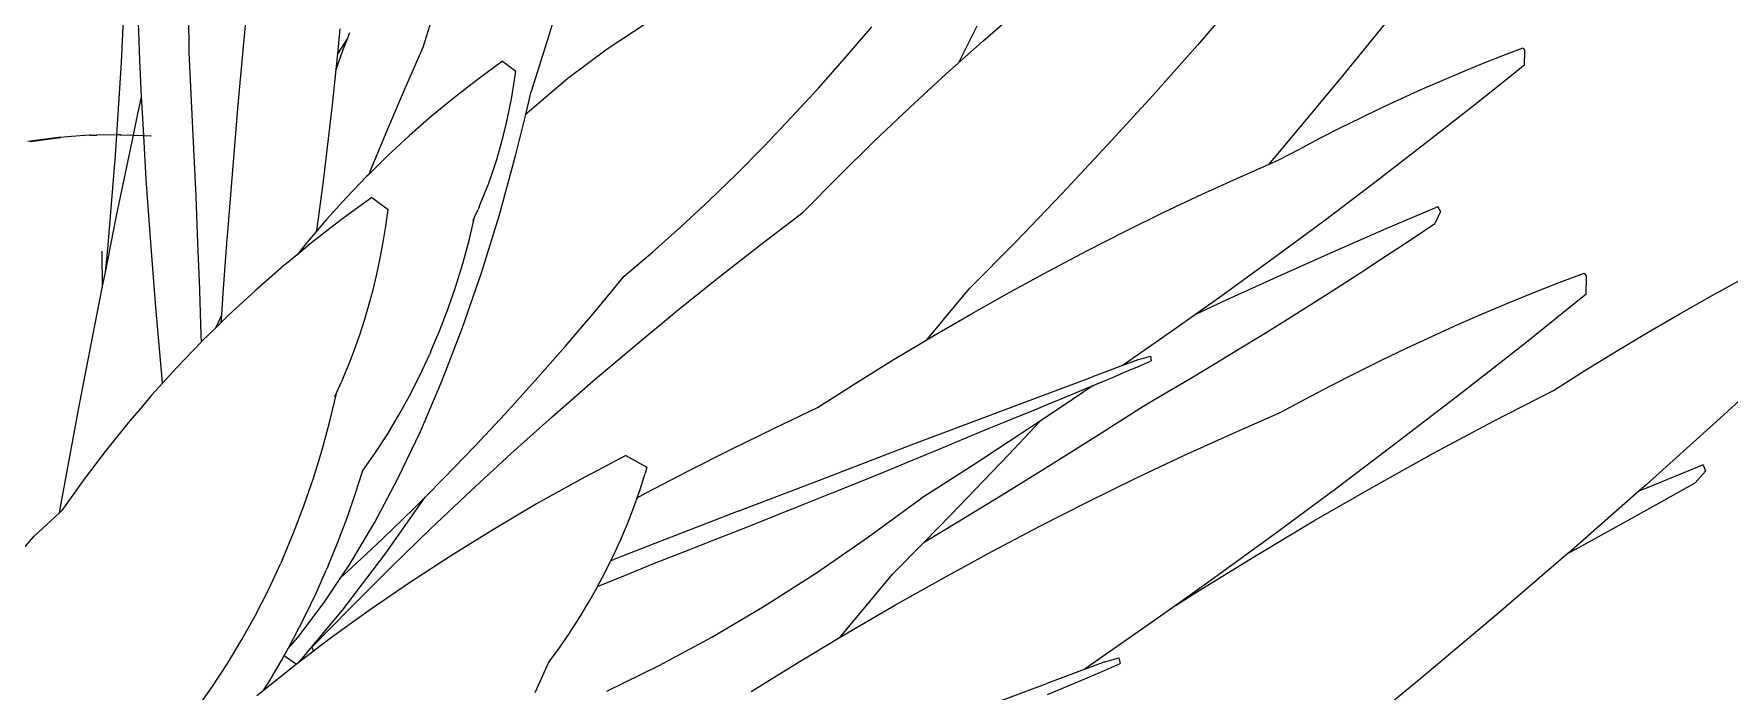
# Model space of a CAD drawing. Header units: metres. Extents: x 244.4 to 340.3, y -4.1 to 64.3.
# Drawn here: x 246.2028 to 246.6752, y 7.5873 to 7.7703 of the extents above; entities that cross this region are included whole.
import ezdxf

# ---------------------------------------------------------------- set-up
doc = ezdxf.new("R2010")
doc.units = ezdxf.units.M
doc.layers.add('Edges', color=7, linetype='Continuous')

# ---------------------------------------------------------------- blocks, each defined once
blk = doc.blocks.new('Novo+Sobrado2m fr')
for p, q in [((-9.36095, -1.45495), (-9.35977, -1.42953)), ((-9.32696, -1.45047), (-9.3253, -1.43316)), ((-9.23717, -1.43149), (-9.24192, -1.44735)), ((-9.35585, -1.45421), (-9.35642, -1.43856)), ((-9.27688, -1.45064), (-9.2732, -1.43879)), ((-9.12098, -1.44898), (-9.1107, -1.4401)), ((-9.00574, -1.44014), (-9.02073, -1.45862)), ((-9.34213, -1.452), (-9.34223, -1.44152)), ((-9.2256, -1.45107), (-9.21448, -1.44381)), ((-9.15931, -1.45361), (-9.15191, -1.44493)), ((-9.12261, -1.44481), (-9.12771, -1.45498)), ((-9.0559, -1.44408), (-9.06114, -1.45008)), ((-9.30071, -1.45251), (-9.3, -1.44552)), ((-9.30071, -1.45251), (-9.29801, -1.44829)), ((-9.29915, -1.45131), (-9.29801, -1.44829)), ((-9.29801, -1.44829), (-9.29735, -1.44655)), ((-9.24192, -1.44735), (-9.24677, -1.46302)), ((-9.12771, -1.45498), (-9.12098, -1.44898)), ((-9.06114, -1.45008), (-9.07363, -1.46408)), ((-9.35535, -1.46447), (-9.35585, -1.45421)), ((-9.34143, -1.46555), (-9.34213, -1.452)), ((-9.32852, -1.46772), (-9.32696, -1.45047)), ((-9.30115, -1.45684), (-9.29915, -1.45131)), ((-9.30115, -1.45684), (-9.30071, -1.45251)), ((-9.28186, -1.4619), (-9.27688, -1.45064)), ((-9.2548, -1.45456), (-9.26156, -1.45951)), ((-9.2548, -1.45456), (-9.25111, -1.45728)), ((-9.23655, -1.45927), (-9.2256, -1.45107)), ((-9.16678, -1.46206), (-9.15931, -1.45361)), ((-8.9817, -1.4552), (-8.97607, -1.45299)), ((-8.97607, -1.45299), (-8.97045, -1.45086)), ((-8.97045, -1.45086), (-8.96992, -1.45164)), ((-8.97002, -1.45561), (-8.96992, -1.45164)), ((-9.36226, -1.47504), (-9.36095, -1.45495)), ((-9.30214, -1.46667), (-9.30115, -1.45684)), ((-9.26156, -1.45951), (-9.26815, -1.46462)), ((-9.25163, -1.46096), (-9.25111, -1.45728)), ((-9.24731, -1.4684), (-9.23655, -1.45927)), ((-9.14129, -1.4674), (-9.13118, -1.45808)), ((-9.13118, -1.45808), (-9.12771, -1.45498)), ((-9.02073, -1.45862), (-9.03587, -1.47686)), ((-8.99299, -1.45989), (-8.98734, -1.4575)), ((-8.98734, -1.4575), (-8.9817, -1.4552)), ((-8.97002, -1.45561), (-8.98388, -1.46669)), ((-9.28677, -1.47336), (-9.28186, -1.4619)), ((-9.25223, -1.46459), (-9.25163, -1.46096)), ((-9.24833, -1.46937), (-9.24677, -1.46302)), ((-9.17432, -1.47027), (-9.16678, -1.46206)), ((-9.07363, -1.46408), (-9.08624, -1.47787)), ((-9.00432, -1.46492), (-8.99865, -1.46236)), ((-8.99865, -1.46236), (-8.99299, -1.45989)), ((-9.35675, -1.47093), (-9.35535, -1.46447)), ((-9.35506, -1.47052), (-9.35535, -1.46447)), ((-9.34078, -1.47894), (-9.34143, -1.46555)), ((-9.32998, -1.48491), (-9.32852, -1.46772)), ((-9.30468, -1.48799), (-9.30214, -1.46667)), ((-9.26815, -1.46462), (-9.27455, -1.46989)), ((-9.25367, -1.47169), (-9.25291, -1.46816)), ((-9.25291, -1.46816), (-9.25223, -1.46459)), ((-9.24833, -1.46937), (-9.24731, -1.4684)), ((-9.1513, -1.47693), (-9.14129, -1.4674)), ((-9.01568, -1.4703), (-9.00999, -1.46756)), ((-9.00999, -1.46756), (-9.00432, -1.46492)), ((-8.98388, -1.46669), (-8.99778, -1.4776)), ((-9.35763, -1.47514), (-9.35675, -1.47093)), ((-9.35478, -1.47524), (-9.35506, -1.47052)), ((-9.2916, -1.48501), (-9.28677, -1.47336)), ((-9.27455, -1.46989), (-9.28078, -1.47532)), ((-9.2545, -1.47516), (-9.25367, -1.47169)), ((-9.25105, -1.48049), (-9.24833, -1.46937)), ((-9.18193, -1.47824), (-9.17432, -1.47027)), ((-9.02706, -1.47601), (-9.02136, -1.47311)), ((-9.02136, -1.47311), (-9.01568, -1.4703)), ((-9.37854, -1.4758), (-9.3871, -1.47687)), ((-9.38633, -1.47687), (-9.37799, -1.4758)), ((-9.37799, -1.4758), (-9.37854, -1.4758)), ((-9.37488, -1.47554), (-9.37799, -1.4758)), ((-9.36994, -1.47519), (-9.37488, -1.47554)), ((-9.36958, -1.47519), (-9.36994, -1.47519)), ((-9.36958, -1.47519), (-9.36779, -1.47514)), ((-9.36226, -1.47504), (-9.36779, -1.47514)), ((-9.36263, -1.48075), (-9.36226, -1.47504)), ((-9.36232, -1.49762), (-9.35763, -1.47514)), ((-9.3613, -1.47502), (-9.36226, -1.47504)), ((-9.3613, -1.47502), (-9.36124, -1.47502)), ((-9.36113, -1.47502), (-9.36124, -1.47502)), ((-9.36113, -1.47502), (-9.35763, -1.47514)), ((-9.35763, -1.47514), (-9.35478, -1.47524)), ((-9.35405, -1.48747), (-9.35478, -1.47524)), ((-9.35478, -1.47524), (-9.35269, -1.47531)), ((-9.28078, -1.47532), (-9.28682, -1.48092)), ((-9.25542, -1.47858), (-9.2545, -1.47516)), ((-9.1896, -1.48597), (-9.18193, -1.47824)), ((-9.16121, -1.48667), (-9.1513, -1.47693)), ((-9.08624, -1.47787), (-9.09896, -1.49145)), ((-9.03587, -1.47686), (-9.04138, -1.48334)), ((-9.03275, -1.479), (-9.02706, -1.47601)), ((-8.99778, -1.4776), (-9.01171, -1.48832)), ((-9.36481, -1.50688), (-9.36263, -1.48075)), ((-9.34019, -1.49217), (-9.34078, -1.47894)), ((-9.28682, -1.48092), (-9.29199, -1.48598)), ((-9.25749, -1.48525), (-9.25641, -1.48194)), ((-9.25641, -1.48194), (-9.25542, -1.47858)), ((-9.25568, -1.49732), (-9.25105, -1.48049)), ((-9.04138, -1.48334), (-9.03845, -1.48206)), ((-9.03845, -1.48206), (-9.03275, -1.479)), ((-9.35283, -1.50501), (-9.35405, -1.48747)), ((-9.33134, -1.50205), (-9.32998, -1.48491)), ((-9.29268, -1.48667), (-9.29836, -1.49257)), ((-9.29199, -1.48598), (-9.29268, -1.48667)), ((-9.29199, -1.48598), (-9.2916, -1.48501)), ((-9.25864, -1.48851), (-9.25749, -1.48525)), ((-9.19732, -1.49346), (-9.1896, -1.48597)), ((-9.17101, -1.49662), (-9.16121, -1.48667)), ((-9.0598, -1.49156), (-9.04912, -1.48671)), ((-9.04912, -1.48671), (-9.04138, -1.48334)), ((-9.33965, -1.50523), (-9.34019, -1.49217)), ((-9.30655, -1.5018), (-9.30468, -1.48799)), ((-9.29836, -1.49257), (-9.30386, -1.49864)), ((-9.29124, -1.49247), (-9.29968, -1.49864)), ((-9.29124, -1.49247), (-9.28662, -1.49586)), ((-9.26117, -1.49485), (-9.25987, -1.49171)), ((-9.25987, -1.49171), (-9.25864, -1.48851)), ((-9.09896, -1.49145), (-9.1118, -1.50482)), ((-9.0705, -1.49662), (-9.0598, -1.49156)), ((-9.01171, -1.48832), (-9.02568, -1.49887)), ((-9.28727, -1.50045), (-9.28662, -1.49586)), ((-9.26257, -1.49801), (-9.26162, -1.49589)), ((-9.26117, -1.49485), (-9.26162, -1.49589)), ((-9.20511, -1.5007), (-9.19732, -1.49346)), ((-9.18286, -1.5056), (-9.17101, -1.49662)), ((-9.08122, -1.50187), (-9.0705, -1.49662)), ((-8.99414, -1.49508), (-9.00864, -1.50126)), ((-8.99347, -1.49637), (-8.99503, -1.49976)), ((-8.99414, -1.49508), (-8.99347, -1.49637)), ((-9.36546, -1.5133), (-9.36232, -1.49762)), ((-9.30655, -1.5018), (-9.30917, -1.50486)), ((-9.29968, -1.49864), (-9.3079, -1.50502)), ((-9.30386, -1.49864), (-9.30655, -1.5018)), ((-9.28802, -1.50498), (-9.28727, -1.50045)), ((-9.26412, -1.50449), (-9.26257, -1.49801)), ((-9.263, -1.49897), (-9.26257, -1.49801)), ((-9.26067, -1.51349), (-9.25568, -1.49732)), ((-9.21296, -1.50769), (-9.20511, -1.5007)), ((-9.09194, -1.50733), (-9.08122, -1.50187)), ((-9.02568, -1.49887), (-9.03968, -1.50922)), ((-9.00864, -1.50126), (-9.02328, -1.50764)), ((-9.00192, -1.50436), (-8.99503, -1.49976)), ((-9.35139, -1.52312), (-9.35283, -1.50501)), ((-9.33917, -1.51812), (-9.33965, -1.50523)), ((-9.33261, -1.51912), (-9.33149, -1.50398)), ((-9.33149, -1.50398), (-9.33134, -1.50205)), ((-9.30917, -1.50486), (-9.31204, -1.50844)), ((-9.3079, -1.50502), (-9.31204, -1.50844)), ((-9.28887, -1.50945), (-9.28802, -1.50498)), ((-9.26587, -1.51092), (-9.26412, -1.50449)), ((-9.19464, -1.51478), (-9.18286, -1.5056)), ((-9.1118, -1.50482), (-9.12474, -1.51797)), ((-9.00879, -1.50889), (-9.00192, -1.50436)), ((-9.36646, -1.50742), (-9.36635, -1.5177)), ((-9.36546, -1.5133), (-9.36481, -1.50688)), ((-9.31204, -1.50844), (-9.31589, -1.51161)), ((-9.28982, -1.51385), (-9.28887, -1.50945)), ((-9.26781, -1.51721), (-9.26587, -1.51092)), ((-9.22086, -1.51444), (-9.21296, -1.50769)), ((-9.10268, -1.51299), (-9.09194, -1.50733)), ((-9.03968, -1.50922), (-9.05371, -1.51939)), ((-9.02328, -1.50764), (-9.03804, -1.51422)), ((-9.01564, -1.51335), (-9.00879, -1.50889)), ((-9.36635, -1.5177), (-9.36546, -1.5133)), ((-9.31589, -1.51161), (-9.32366, -1.51839)), ((-9.29086, -1.51818), (-9.28982, -1.51385)), ((-9.266, -1.52895), (-9.26067, -1.51349)), ((-9.22906, -1.52434), (-9.22086, -1.51444)), ((-9.20634, -1.52418), (-9.19464, -1.51478)), ((-9.11341, -1.51884), (-9.10268, -1.51299)), ((-9.03804, -1.51422), (-9.05293, -1.521)), ((-9.02246, -1.51775), (-9.01564, -1.51335)), ((-8.96744, -1.51896), (-8.96041, -1.5162)), ((-8.96041, -1.5162), (-8.95339, -1.51354)), ((-8.95339, -1.51354), (-8.95274, -1.51452)), ((-8.95286, -1.51947), (-8.95274, -1.51452)), ((-8.91791, -1.51994), (-8.90906, -1.51509)), ((-9.36768, -1.52433), (-9.36635, -1.5177)), ((-9.33916, -1.5185), (-9.33917, -1.51812)), ((-9.33874, -1.53084), (-9.33916, -1.5185)), ((-9.33302, -1.52521), (-9.33261, -1.51912)), ((-9.32366, -1.51839), (-9.33121, -1.52537)), ((-9.29201, -1.52245), (-9.29086, -1.51818)), ((-9.26993, -1.52338), (-9.26781, -1.51721)), ((-9.13652, -1.53211), (-9.12474, -1.51797)), ((-9.12415, -1.52489), (-9.11341, -1.51884)), ((-9.05371, -1.51939), (-9.06175, -1.52511)), ((-9.02927, -1.52209), (-9.02246, -1.51775)), ((-8.97448, -1.52183), (-8.96744, -1.51896)), ((-8.95286, -1.51947), (-8.97016, -1.53331)), ((-8.92676, -1.52492), (-8.91791, -1.51994)), ((-9.37283, -1.55105), (-9.36768, -1.52433)), ((-9.34991, -1.53989), (-9.35139, -1.52312)), ((-9.33405, -1.52737), (-9.33302, -1.52521)), ((-9.33317, -1.52729), (-9.33302, -1.52521)), ((-9.33121, -1.52537), (-9.33317, -1.52729)), ((-9.29325, -1.52665), (-9.29201, -1.52245)), ((-9.27224, -1.52942), (-9.26993, -1.52338)), ((-9.23733, -1.53403), (-9.22906, -1.52434)), ((-9.21796, -1.53378), (-9.20634, -1.52418)), ((-9.13489, -1.53114), (-9.12415, -1.52489)), ((-9.06175, -1.52511), (-9.06777, -1.52938)), ((-9.05293, -1.521), (-9.06175, -1.52511)), ((-9.03604, -1.52635), (-9.02927, -1.52209)), ((-8.9886, -1.5279), (-8.98153, -1.52481)), ((-8.98153, -1.52481), (-8.97448, -1.52183)), ((-8.93558, -1.53005), (-8.92676, -1.52492)), ((-9.33472, -1.52881), (-9.33853, -1.53255)), ((-9.33317, -1.52729), (-9.33472, -1.52881)), ((-9.33472, -1.52881), (-9.33405, -1.52737)), ((-9.29459, -1.53079), (-9.29325, -1.52665)), ((-9.27473, -1.53532), (-9.27224, -1.52942)), ((-9.27166, -1.54368), (-9.266, -1.52895)), ((-9.06777, -1.52938), (-9.08185, -1.53917)), ((-9.04279, -1.53056), (-9.03604, -1.52635)), ((-8.99568, -1.53109), (-8.9886, -1.5279)), ((-8.94439, -1.53531), (-8.93558, -1.53005)), ((-9.33869, -1.53271), (-9.34562, -1.53992)), ((-9.33869, -1.53271), (-9.33874, -1.53084)), ((-9.33853, -1.53255), (-9.33869, -1.53271)), ((-9.29756, -1.53885), (-9.29602, -1.53485)), ((-9.29602, -1.53485), (-9.29459, -1.53079)), ((-9.24567, -1.54351), (-9.23733, -1.53403)), ((-9.2295, -1.54358), (-9.21796, -1.53378)), ((-9.14562, -1.53757), (-9.13652, -1.53211)), ((-9.13652, -1.53211), (-9.13489, -1.53114)), ((-9.0562, -1.53875), (-9.04951, -1.53469)), ((-9.04951, -1.53469), (-9.04279, -1.53056)), ((-9.00986, -1.53781), (-9.00276, -1.5344)), ((-9.00276, -1.5344), (-8.99568, -1.53109)), ((-8.97016, -1.53331), (-8.98751, -1.54692)), ((-9.29919, -1.54277), (-9.29756, -1.53885)), ((-9.27786, -1.54211), (-9.27518, -1.53635)), ((-9.27473, -1.53532), (-9.27518, -1.53635)), ((-9.15635, -1.5442), (-9.14562, -1.53757)), ((-9.08202, -1.53929), (-9.09041, -1.54242)), ((-9.07746, -1.53759), (-9.08202, -1.53929)), ((-9.08185, -1.53917), (-9.08202, -1.53929)), ((-9.08085, -1.54091), (-9.07741, -1.53944)), ((-9.07746, -1.53759), (-9.07428, -1.53672)), ((-9.07741, -1.53944), (-9.07404, -1.53798)), ((-9.07428, -1.53672), (-9.07404, -1.53798)), ((-9.06286, -1.54275), (-9.0562, -1.53875)), ((-9.01696, -1.54132), (-9.00986, -1.53781)), ((-8.95319, -1.54072), (-8.94439, -1.53531)), ((-8.89489, -1.53513), (-8.91547, -1.55398)), ((-9.34951, -1.54422), (-9.35248, -1.5475)), ((-9.34975, -1.54176), (-9.34991, -1.53989)), ((-9.34951, -1.54422), (-9.34975, -1.54176)), ((-9.34562, -1.53992), (-9.34951, -1.54422)), ((-9.30094, -1.54671), (-9.29975, -1.54406)), ((-9.29919, -1.54277), (-9.29975, -1.54406)), ((-9.28072, -1.54774), (-9.27786, -1.54211)), ((-9.27764, -1.55764), (-9.27166, -1.54368)), ((-9.25407, -1.55276), (-9.24567, -1.54351)), ((-9.24097, -1.55359), (-9.2295, -1.54358)), ((-9.16707, -1.55101), (-9.15635, -1.5442)), ((-9.11592, -1.55199), (-9.09041, -1.54242)), ((-9.09023, -1.54488), (-9.08796, -1.54392)), ((-9.08796, -1.54392), (-9.08437, -1.54241)), ((-9.08437, -1.54241), (-9.08085, -1.54091)), ((-9.06949, -1.54667), (-9.06286, -1.54275)), ((-9.02407, -1.54494), (-9.01696, -1.54132)), ((-8.96196, -1.54626), (-8.95319, -1.54072)), ((-9.35248, -1.5475), (-9.35515, -1.55063)), ((-9.30287, -1.5548), (-9.30094, -1.54671)), ((-9.30147, -1.54791), (-9.30094, -1.54671)), ((-9.28376, -1.55323), (-9.28072, -1.54774)), ((-9.09595, -1.54877), (-9.10503, -1.55482)), ((-9.10302, -1.55019), (-9.09915, -1.54859)), ((-9.09915, -1.54859), (-9.09535, -1.54702)), ((-9.09023, -1.54488), (-9.09595, -1.54877)), ((-9.09535, -1.54702), (-9.09162, -1.54546)), ((-9.09162, -1.54546), (-9.09023, -1.54488)), ((-9.07609, -1.55053), (-9.06949, -1.54667)), ((-9.03829, -1.5525), (-9.03118, -1.54867)), ((-9.03118, -1.54867), (-9.02407, -1.54494)), ((-8.98751, -1.54692), (-9.00491, -1.56031)), ((-8.97869, -1.55482), (-8.96196, -1.54626)), ((-9.37777, -1.57777), (-9.37283, -1.55105)), ((-9.35515, -1.55063), (-9.3591, -1.55526)), ((-9.28698, -1.55858), (-9.28376, -1.55323)), ((-9.26253, -1.5618), (-9.25407, -1.55276)), ((-9.25234, -1.5638), (-9.24097, -1.55359)), ((-9.17903, -1.55671), (-9.16707, -1.55101)), ((-9.14089, -1.56143), (-9.11592, -1.55199)), ((-9.11504, -1.55508), (-9.11097, -1.55343)), ((-9.11097, -1.55343), (-9.10696, -1.5518)), ((-9.10696, -1.5518), (-9.10302, -1.55019)), ((-9.08891, -1.55871), (-9.07609, -1.55053)), ((-9.0516, -1.5583), (-9.03829, -1.5525)), ((-8.91547, -1.55398), (-8.93616, -1.57254)), ((-9.3591, -1.55526), (-9.3655, -1.56322)), ((-9.30505, -1.56283), (-9.30287, -1.5548)), ((-9.29039, -1.56379), (-9.28698, -1.55858)), ((-9.28392, -1.5708), (-9.27764, -1.55764)), ((-9.191, -1.56259), (-9.17903, -1.55671)), ((-9.12607, -1.55964), (-9.11919, -1.55675)), ((-9.11007, -1.55818), (-9.12421, -1.56739)), ((-9.11919, -1.55675), (-9.11504, -1.55508)), ((-9.10503, -1.55482), (-9.11383, -1.56422)), ((-9.10503, -1.55482), (-9.11007, -1.55818)), ((-9.10167, -1.56673), (-9.08891, -1.55871)), ((-9.06494, -1.56435), (-9.0516, -1.5583)), ((-8.99539, -1.56373), (-8.97869, -1.55482)), ((-9.3655, -1.56322), (-9.37166, -1.57137)), ((-9.30747, -1.57069), (-9.30505, -1.56283)), ((-9.27104, -1.57062), (-9.26253, -1.5618)), ((-9.20298, -1.56865), (-9.191, -1.56259)), ((-9.1653, -1.57073), (-9.14089, -1.56143)), ((-9.14034, -1.56557), (-9.13312, -1.56258)), ((-9.13312, -1.56258), (-9.12607, -1.55964)), ((-9.00491, -1.56031), (-9.02235, -1.57347)), ((-9.29375, -1.56855), (-9.29039, -1.56379)), ((-9.26364, -1.5742), (-9.25234, -1.5638)), ((-9.22047, -1.56435), (-9.23303, -1.57101)), ((-9.22047, -1.56435), (-9.21454, -1.56764)), ((-9.21454, -1.56764), (-9.21501, -1.56938)), ((-9.14773, -1.5686), (-9.14034, -1.56557)), ((-9.12421, -1.56739), (-9.13836, -1.57641)), ((-9.11383, -1.56422), (-9.12986, -1.5809)), ((-9.11436, -1.57459), (-9.10167, -1.56673)), ((-9.0783, -1.57066), (-9.06494, -1.56435)), ((-9.01206, -1.57297), (-8.99539, -1.56373)), ((-8.92028, -1.56697), (-8.93651, -1.57363)), ((-8.92028, -1.56697), (-8.91957, -1.56871)), ((-9.37166, -1.57137), (-9.37759, -1.5797)), ((-9.31012, -1.57838), (-9.30747, -1.57069)), ((-9.29573, -1.57483), (-9.29375, -1.56855)), ((-9.29397, -1.56886), (-9.29375, -1.56855)), ((-9.2905, -1.58315), (-9.28392, -1.5708)), ((-9.27635, -1.57594), (-9.27104, -1.57062)), ((-9.23303, -1.57101), (-9.24531, -1.57787)), ((-9.21655, -1.57411), (-9.21501, -1.56938)), ((-9.21497, -1.5749), (-9.20298, -1.56865)), ((-9.18914, -1.57988), (-9.1653, -1.57073)), ((-9.16298, -1.57479), (-9.15527, -1.57167)), ((-9.15527, -1.57167), (-9.14773, -1.5686)), ((-9.09168, -1.57723), (-9.0783, -1.57066)), ((-8.93616, -1.57254), (-8.9382, -1.57433)), ((-8.93093, -1.57672), (-8.9225, -1.572)), ((-8.91957, -1.56871), (-8.9225, -1.572)), ((-9.29811, -1.58172), (-9.29573, -1.57483)), ((-9.28732, -1.59159), (-9.27635, -1.57594)), ((-9.27962, -1.57921), (-9.27635, -1.57594)), ((-9.27484, -1.5848), (-9.26364, -1.5742)), ((-9.21822, -1.57878), (-9.21728, -1.57614)), ((-9.21728, -1.57614), (-9.21655, -1.57411)), ((-9.21728, -1.57614), (-9.21497, -1.5749)), ((-9.17085, -1.57795), (-9.16298, -1.57479)), ((-9.15279, -1.58706), (-9.13836, -1.57641)), ((-9.12699, -1.58229), (-9.11436, -1.57459)), ((-9.10507, -1.58404), (-9.09168, -1.57723)), ((-9.02235, -1.57347), (-9.03982, -1.5864)), ((-9.0287, -1.58255), (-9.01206, -1.57297)), ((-8.9382, -1.57433), (-8.95695, -1.59079)), ((-8.93931, -1.58139), (-8.93093, -1.57672)), ((-8.93651, -1.57363), (-8.9382, -1.57433)), ((-9.38534, -1.58692), (-9.37822, -1.58029)), ((-9.37822, -1.58029), (-9.37777, -1.57777)), ((-9.37822, -1.58029), (-9.37759, -1.5797)), ((-9.31301, -1.58592), (-9.31012, -1.57838)), ((-9.30066, -1.58848), (-9.29811, -1.58172)), ((-9.28826, -1.58759), (-9.27962, -1.57921)), ((-9.24531, -1.57787), (-9.25731, -1.58493)), ((-9.22001, -1.58338), (-9.21822, -1.57878)), ((-9.18914, -1.57988), (-9.20084, -1.5844)), ((-9.18704, -1.5844), (-9.17887, -1.58115)), ((-9.17887, -1.58115), (-9.17085, -1.57795)), ((-9.12986, -1.5809), (-9.13731, -1.58848)), ((-9.13731, -1.58848), (-9.12699, -1.58229)), ((-8.94765, -1.586), (-8.93931, -1.58139)), ((-9.38833, -1.59033), (-9.38534, -1.58692)), ((-9.31612, -1.59329), (-9.31301, -1.58592)), ((-9.29735, -1.59465), (-9.2905, -1.58315)), ((-9.28595, -1.59559), (-9.27484, -1.5848)), ((-9.25731, -1.58493), (-9.26903, -1.59218)), ((-9.22193, -1.58792), (-9.22001, -1.58338)), ((-9.20084, -1.5844), (-9.21239, -1.58889)), ((-9.19537, -1.58768), (-9.18704, -1.5844)), ((-9.16731, -1.59705), (-9.15279, -1.58706)), ((-9.11847, -1.5911), (-9.10507, -1.58404)), ((-9.03982, -1.5864), (-9.05734, -1.5991)), ((-9.04531, -1.59246), (-9.0287, -1.58255)), ((-8.95593, -1.59054), (-8.94765, -1.586)), ((-9.30338, -1.59512), (-9.30066, -1.58848)), ((-9.29942, -1.60743), (-9.28732, -1.59159)), ((-9.29694, -1.59573), (-9.28826, -1.58759)), ((-9.22398, -1.5924), (-9.22193, -1.58792)), ((-9.21239, -1.58889), (-9.22379, -1.59333)), ((-9.21246, -1.59437), (-9.20384, -1.59101)), ((-9.20384, -1.59101), (-9.19537, -1.58768)), ((-9.13731, -1.58848), (-9.14602, -1.59732)), ((-9.13187, -1.59841), (-9.11847, -1.5911)), ((-8.9579, -1.59161), (-8.97784, -1.60874)), ((-8.9579, -1.59161), (-8.95593, -1.59054)), ((-8.95695, -1.59079), (-8.9579, -1.59161)), ((-9.32002, -1.60177), (-9.31668, -1.59457)), ((-9.31612, -1.59329), (-9.31668, -1.59457)), ((-9.30671, -1.60267), (-9.30383, -1.59615)), ((-9.30338, -1.59512), (-9.30383, -1.59615)), ((-9.29984, -1.59835), (-9.29735, -1.59465)), ((-9.29984, -1.59835), (-9.29694, -1.59573)), ((-9.29697, -1.60657), (-9.28595, -1.59559)), ((-9.26903, -1.59218), (-9.28046, -1.59963)), ((-9.22616, -1.59682), (-9.22459, -1.59363)), ((-9.22459, -1.59363), (-9.22398, -1.5924)), ((-9.22459, -1.59363), (-9.22379, -1.59333)), ((-9.22057, -1.59771), (-9.21246, -1.59437)), ((-9.06187, -1.60269), (-9.04531, -1.59246)), ((-9.30448, -1.60527), (-9.29984, -1.59835)), ((-9.28046, -1.59963), (-9.2916, -1.60727)), ((-9.23089, -1.60545), (-9.22846, -1.60117)), ((-9.22846, -1.60117), (-9.22832, -1.60089)), ((-9.22832, -1.60089), (-9.22616, -1.59682)), ((-9.22832, -1.60089), (-9.22057, -1.59771)), ((-9.1819, -1.60637), (-9.16731, -1.59705)), ((-9.16072, -1.61498), (-9.14602, -1.59732)), ((-9.14528, -1.60596), (-9.13187, -1.59841)), ((-9.05734, -1.5991), (-9.06713, -1.60605)), ((-9.32359, -1.6088), (-9.32002, -1.60177)), ((-9.31185, -1.61501), (-9.30448, -1.60527)), ((-9.30977, -1.60906), (-9.30671, -1.60267)), ((-9.23345, -1.60967), (-9.23089, -1.60545)), ((-9.06713, -1.60605), (-9.06187, -1.60269)), ((-9.32739, -1.61565), (-9.32359, -1.6088)), ((-9.313, -1.61533), (-9.30977, -1.60906)), ((-9.31156, -1.62202), (-9.29942, -1.60743)), ((-9.3079, -1.61775), (-9.29697, -1.60657)), ((-9.2916, -1.60727), (-9.30245, -1.6151)), ((-9.23613, -1.61382), (-9.23345, -1.60967)), ((-9.19651, -1.61498), (-9.1819, -1.60637)), ((-9.15869, -1.61376), (-9.14528, -1.60596)), ((-9.06713, -1.60605), (-9.07489, -1.61156)), ((-8.97784, -1.60874), (-8.99883, -1.62639)), ((-9.31456, -1.61815), (-9.31185, -1.61501)), ((-9.31456, -1.61815), (-9.313, -1.61533)), ((-9.30245, -1.6151), (-9.30744, -1.6189)), ((-9.23893, -1.6179), (-9.23613, -1.61382)), ((-9.21112, -1.62288), (-9.19651, -1.61498)), ((-9.17209, -1.6218), (-9.16072, -1.61498)), ((-9.16072, -1.61498), (-9.15869, -1.61376)), ((-9.07489, -1.61156), (-9.09247, -1.62379)), ((-9.33141, -1.62233), (-9.32739, -1.61565)), ((-9.31639, -1.62146), (-9.31561, -1.62005)), ((-9.31561, -1.62005), (-9.31456, -1.61815)), ((-9.31561, -1.62005), (-9.31216, -1.62248)), ((-9.30744, -1.6189), (-9.31156, -1.62202)), ((-9.3079, -1.61775), (-9.30744, -1.6189)), ((-9.24186, -1.62192), (-9.23893, -1.6179)), ((-9.33566, -1.62884), (-9.33141, -1.62233)), ((-9.31301, -1.62313), (-9.3215, -1.62992)), ((-9.31995, -1.62747), (-9.31639, -1.62146)), ((-9.31216, -1.62248), (-9.31301, -1.62313)), ((-9.31156, -1.62202), (-9.31216, -1.62248)), ((-9.2457, -1.63037), (-9.24186, -1.62192)), ((-9.22571, -1.63004), (-9.21112, -1.62288)), ((-9.18548, -1.63007), (-9.17209, -1.6218)), ((-9.09269, -1.62394), (-9.10316, -1.62785)), ((-9.08699, -1.62181), (-9.09269, -1.62394)), ((-9.09247, -1.62379), (-9.09269, -1.62394)), ((-9.09122, -1.62597), (-9.08692, -1.62413)), ((-9.08699, -1.62181), (-9.08302, -1.62074)), ((-9.08692, -1.62413), (-9.08272, -1.62231)), ((-9.08302, -1.62074), (-9.08272, -1.62231)), ((-9.33986, -1.63477), (-9.33566, -1.62884)), ((-9.3215, -1.62992), (-9.31995, -1.62747)), ((-9.135, -1.63979), (-9.10316, -1.62785)), ((-9.10009, -1.62973), (-9.09561, -1.62783)), ((-9.09561, -1.62783), (-9.09122, -1.62597)), ((-8.99883, -1.62639), (-9.01991, -1.64372)), ((-9.3215, -1.62992), (-9.32328, -1.63134)), ((-9.10293, -1.63092), (-9.10009, -1.62973))]:
    blk.add_line(p, q)

msp = doc.modelspace()

# ---------------------------------------------------------------- block references
at = {"layer": 'Edges'}
msp.add_blockref('Novo+Sobrado2m fr', (255.5882, 9.21727), dxfattribs=at)

doc.saveas('drawing.dxf')
